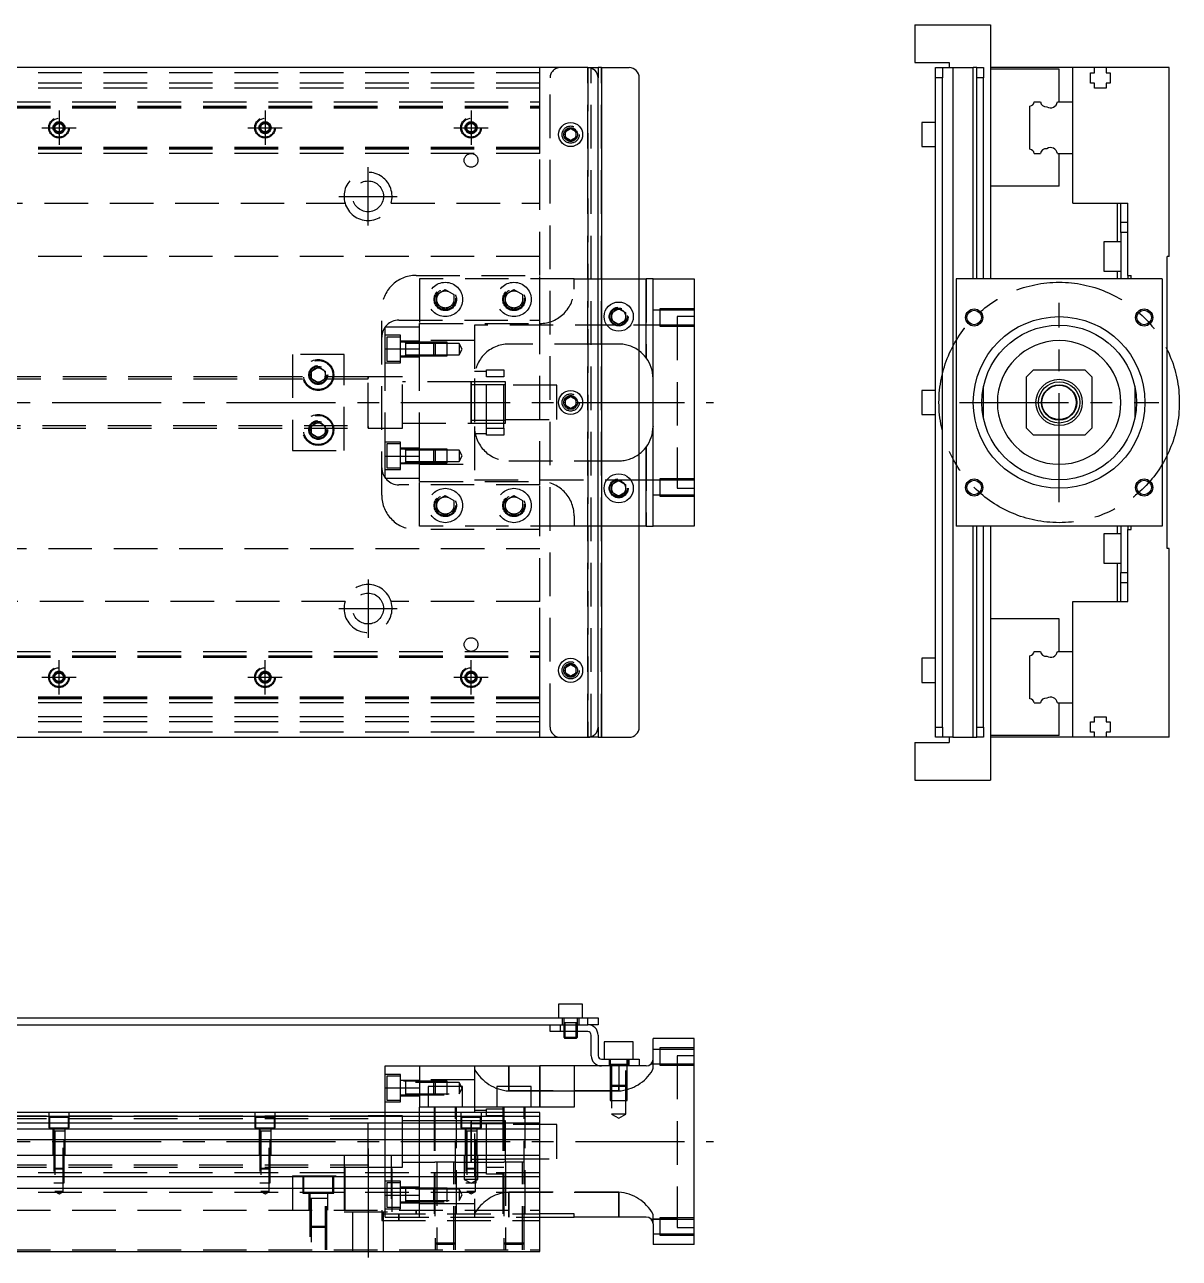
# Model space of a CAD drawing. Extents: x -21 to 663, y -289 to 112.
# Drawn here: x 327 to 663.3, y -249.2 to 110 of the extents above; entities that cross this region are included whole.
import ezdxf

# ---------------------------------------------------------------- set-up
doc = ezdxf.new("R2010")
doc.units = 0
doc.linetypes.add('CENTER', pattern=[50.8, 31.75, -6.35, 6.35, -6.35])
doc.linetypes.add('DASHED', pattern=[19.05, 12.7, -6.35])
doc.layers.get('0').update_dxf_attribs({"linetype": 'CONTINUOUS'})
doc.layers.add('CENTER', color=1, linetype='CENTER')

msp = doc.modelspace()

# ---------------------------------------------------------------- linework, layer by layer
at = {"color": 7, "linetype": 'CONTINUOUS'}
for p, q in [((586.27, 110), (586.27, 99)), ((586.27, 110), (608.27, 110)), ((608.27, 110), (608.27, 36)), ((491, 97.5), (3, 97.5)), ((491, 97.5), (494, 97.5)), ((494, 97.5), (494, 94.5)), ((495, 97.5), (494, 97.5)), ((495, 97.5), (495, -97.5)), ((495, 97.5), (503, 97.5)), ((586.27, 99), (596.27, 99)), ((592.27, 97.5), (594.27, 97.5)), ((592.27, 94.5), (592.27, 97.5)), ((594.27, 97.5), (597.27, 97.5)), ((594.27, 97.5), (594.27, 94.5)), ((596.27, 99), (596.27, 97.5)), ((597.27, 97.5), (597.27, -97.5)), ((597.27, 97.5), (603.27, 97.5)), ((603.27, 36), (603.27, 97.5)), ((604.27, 97.5), (603.27, 97.5)), ((604.27, 97.5), (606.27, 97.5)), ((604.27, 94.5), (604.27, 97.5)), ((606.27, 97.5), (606.27, 94.5)), ((632.27, 97.5), (608.27, 97.5)), ((628.27, 97), (608.27, 97)), ((628.27, 87.5), (628.27, 97)), ((632.27, 87.5), (632.27, 97.5)), ((638.57, 97.5), (632.27, 97.5)), ((641.97, 97.5), (638.57, 97.5)), ((638.57, 96), (638.57, 97.5)), ((641.97, 97.5), (641.97, 96)), ((660.27, 97.5), (641.97, 97.5)), ((660.27, 42.5), (660.27, 97.5)), ((494, -94.5), (494, 94.5)), ((506, -94.5), (506, 94.5)), ((594.27, 94.5), (592.27, 94.5)), ((592.27, -94.5), (592.27, 94.5)), ((594.27, -94.5), (594.27, 94.5)), ((606.27, 94.5), (604.27, 94.5)), ((604.27, 36), (604.27, 94.5)), ((606.27, 36), (606.27, 94.5)), ((637.42, 96), (638.57, 96)), ((637.42, 93), (637.42, 96)), ((641.97, 96), (643.12, 96)), ((643.12, 96), (643.12, 93)), ((638.57, 93), (637.42, 93)), ((638.57, 91.5), (638.57, 93)), ((641.97, 91.5), (638.57, 91.5)), ((641.97, 93), (641.97, 91.5)), ((643.12, 93), (641.97, 93)), ((619.77, 73.752272), (619.77, 86.247728)), ((621.022272, 87.5), (622.79668, 87.5)), ((627.747372, 87.5), (632.27, 87.5)), ((632.27, 72.5), (632.27, 87.5)), ((632.27, 72.5), (632.27, 87.5)), ((484.5, 78.866026), (486, 79.73205)), ((486, 79.73205), (487.5, 78.866026)), ((588.27, 81.5), (588.27, 78)), ((592.27, 81.5), (588.27, 81.5)), ((484.5, 77.133974), (484.5, 78.866026)), ((486, 76.26795), (484.5, 77.133974)), ((487.5, 77.133974), (486, 76.26795)), ((487.5, 78.866026), (487.5, 77.133974)), ((588.27, 78), (588.27, 74.5)), ((588.27, 74.5), (592.27, 74.5)), ((621.022272, 72.5), (622.79668, 72.5)), ((627.747372, 72.5), (632.27, 72.5)), ((628.27, 63), (628.27, 72.5)), ((632.27, 58), (632.27, 72.5)), ((628.27, 63), (608.27, 63)), ((632.27, 58), (648.27, 58)), ((645.27, 46.75), (645.27, 58)), ((646.27, 52.5), (646.27, 58)), ((648.27, 37), (648.27, 58)), ((646.27, 52.5), (648.27, 52.5)), ((646.27, 49.5), (646.27, 52.5)), ((641.27, 46.75), (641.27, 42.5)), ((646.27, 46.75), (641.27, 46.75)), ((648.27, 49.5), (646.27, 49.5)), ((646.27, 49.5), (646.27, 36)), ((641.27, 42.5), (641.27, 38.25)), ((660.27, 42.5), (659.77, 42.5)), ((659.77, -42.5), (659.77, 42.5)), ((506, 36), (508, 36)), ((508, 13), (508, 36)), ((510, 36), (508, 36)), ((510, -36), (510, 36)), ((510, 36), (522, 36)), ((522, 36), (522, -36)), ((658.27, 36), (598.27, 36)), ((598.27, 36), (598.27, -36)), ((641.27, 38.25), (646.27, 38.25)), ((645.27, 36), (645.27, 38.25)), ((648.27, 37), (649.27, 37)), ((648.27, 37), (648.27, 36)), ((649.27, 36), (649.27, 37)), ((658.27, 36), (658.27, -36)), ((498, 26.1547), (500, 27.309402)), ((498, 23.8453), (498, 26.1547)), ((500, 27.309402), (502, 26.1547)), ((502, 26.1547), (502, 23.8453)), ((500, 22.690598), (498, 23.8453)), ((502, 23.8453), (500, 22.690598)), ((620.77, 9.5), (618.77, 7.5)), ((618.77, -7.5), (618.77, 7.5)), ((620.77, 9.5), (635.77, 9.5)), ((637.77, 7.5), (635.77, 9.5)), ((637.77, 7.5), (637.77, -7.5)), ((606.27, -4.71699), (606.27, 4.71699)), ((650.27, 4.71699), (650.27, -4.71699)), ((484.5, 0.866026), (486, 1.73205)), ((484.5, -0.866026), (484.5, 0.866026)), ((486, 1.73205), (487.5, 0.866026)), ((487.5, 0.866026), (487.5, -0.866026)), ((588.27, 3.5), (588.27, 0)), ((592.27, 3.5), (588.27, 3.5)), ((588.27, 0), (588.27, -3.5)), ((486, -1.73205), (484.5, -0.866026)), ((487.5, -0.866026), (486, -1.73205)), ((588.27, -3.5), (592.27, -3.5)), ((618.77, -7.5), (620.77, -9.5)), ((635.77, -9.5), (620.77, -9.5)), ((635.77, -9.5), (637.77, -7.5)), ((508, -36), (508, -13)), ((498, -23.8453), (500, -22.690598)), ((498, -26.1547), (498, -23.8453)), ((500, -22.690598), (502, -23.8453)), ((502, -23.8453), (502, -26.1547)), ((500, -27.309402), (498, -26.1547)), ((502, -26.1547), (500, -27.309402)), ((508, -36), (506, -36)), ((508, -36), (510, -36)), ((522, -36), (510, -36)), ((658.27, -36), (598.27, -36)), ((603.27, -97.5), (603.27, -36)), ((604.27, -94.5), (604.27, -36)), ((606.27, -94.5), (606.27, -36)), ((608.27, -36), (608.27, -110)), ((641.27, -38.25), (641.27, -42.5)), ((646.27, -38.25), (641.27, -38.25)), ((645.27, -38.25), (645.27, -36)), ((646.27, -36), (646.27, -49.5)), ((648.27, -36), (648.27, -37)), ((648.27, -58), (648.27, -37)), ((648.27, -37), (649.27, -37)), ((649.27, -37), (649.27, -36)), ((641.27, -42.5), (641.27, -46.75)), ((660.27, -42.5), (659.77, -42.5)), ((660.27, -97.5), (660.27, -42.5)), ((641.27, -46.75), (646.27, -46.75)), ((645.27, -58), (645.27, -46.75)), ((646.27, -49.5), (648.27, -49.5)), ((646.27, -52.5), (646.27, -49.5)), ((648.27, -52.5), (646.27, -52.5)), ((646.27, -58), (646.27, -52.5)), ((632.27, -72.5), (632.27, -58)), ((632.27, -58), (648.27, -58)), ((628.27, -63), (608.27, -63)), ((628.27, -72.5), (628.27, -63)), ((588.27, -74.5), (588.27, -78)), ((592.27, -74.5), (588.27, -74.5)), ((619.77, -86.247728), (619.77, -73.752272)), ((621.022272, -72.5), (622.79668, -72.5)), ((627.747372, -72.5), (632.27, -72.5)), ((632.27, -87.5), (632.27, -72.5)), ((632.27, -87.5), (632.27, -72.5)), ((484.5, -77.133974), (486, -76.26795)), ((484.5, -78.866026), (484.5, -77.133974)), ((486, -79.73205), (484.5, -78.866026)), ((486, -76.26795), (487.5, -77.133974)), ((487.5, -78.866026), (486, -79.73205)), ((487.5, -77.133974), (487.5, -78.866026)), ((588.27, -78), (588.27, -81.5)), ((588.27, -81.5), (592.27, -81.5)), ((621.022272, -87.5), (622.79668, -87.5)), ((627.747372, -87.5), (632.27, -87.5)), ((628.27, -97), (628.27, -87.5)), ((632.27, -97.5), (632.27, -87.5)), ((637.42, -93), (638.57, -93)), ((637.42, -96), (637.42, -93)), ((638.57, -91.5), (641.97, -91.5)), ((638.57, -93), (638.57, -91.5)), ((641.97, -91.5), (641.97, -93)), ((641.97, -93), (643.12, -93)), ((643.12, -93), (643.12, -96)), ((494, -94.5), (494, -97.5)), ((592.27, -94.5), (594.27, -94.5)), ((592.27, -97.5), (592.27, -94.5)), ((594.27, -94.5), (594.27, -97.5)), ((604.27, -94.5), (606.27, -94.5)), ((604.27, -97.5), (604.27, -94.5)), ((606.27, -94.5), (606.27, -97.5)), ((638.57, -96), (637.42, -96)), ((638.57, -97.5), (638.57, -96)), ((641.97, -96), (641.97, -97.5)), ((643.12, -96), (641.97, -96)), ((3, -97.5), (491, -97.5)), ((494, -97.5), (491, -97.5)), ((494, -97.5), (495, -97.5)), ((495, -97.5), (503, -97.5)), ((586.27, -99), (596.27, -99)), ((586.27, -99), (586.27, -110)), ((594.27, -97.5), (592.27, -97.5)), ((597.27, -97.5), (594.27, -97.5)), ((596.27, -97.5), (596.27, -99)), ((597.27, -97.5), (603.27, -97.5)), ((603.27, -97.5), (604.27, -97.5)), ((606.27, -97.5), (604.27, -97.5)), ((628.27, -97), (608.27, -97)), ((632.27, -97.5), (608.27, -97.5)), ((638.57, -97.5), (632.27, -97.5)), ((641.97, -97.5), (638.57, -97.5)), ((660.27, -97.5), (641.97, -97.5)), ((586.27, -110), (608.27, -110)), ((489.5, -175.2), (482.5, -175.2)), ((482.5, -175.2), (482.5, -179.2)), ((489.5, -179.2), (489.5, -175.2)), ((322, -179.2), (491, -179.2)), ((491, -181.2), (491, -179.2)), ((491, -179.2), (494, -179.2)), ((494, -179.2), (494, -181.2)), ((322, -181.2), (483, -181.2)), ((480, -183.2), (480, -181.2)), ((483, -181.2), (483, -183.2)), ((483, -181.2), (491, -181.2)), ((483, -181.2), (491, -181.2)), ((494, -181.2), (491, -181.2)), ((483, -183.2), (480, -183.2)), ((491, -183.2), (483, -183.2)), ((484, -183.2), (484, -184.85)), ((484, -184.85), (488, -184.85)), ((484, -184.85), (484.35, -185.2)), ((484.35, -183.2), (484.35, -185.2)), ((487.65, -185.2), (484.35, -185.2)), ((487.65, -185.2), (487.65, -183.2)), ((487.65, -185.2), (488, -184.85)), ((488, -184.85), (488, -183.2)), ((492, -190.2), (492, -184.2)), ((494, -184.2), (494, -190.2)), ((504.25, -186.2), (495.75, -186.2)), ((495.75, -186.2), (495.75, -191.2)), ((504.25, -191.2), (504.25, -186.2)), ((510, -191.2), (510, -185.2)), ((522, -185.2), (510, -185.2)), ((522, -245.2), (522, -185.2)), ((432, -193.2), (442, -193.2)), ((432, -199.547524), (432, -193.2)), ((442, -193.2), (442, -205.2)), ((442, -193.2), (477, -193.2)), ((477, -205.2), (477, -193.2)), ((487, -193.2), (477, -193.2)), ((487, -193.2), (487, -205.2)), ((495, -193.2), (487, -193.2)), ((495, -191.2), (503, -191.2)), ((503, -193.2), (495, -193.2)), ((503, -193.2), (503, -191.2)), ((503, -191.2), (506, -191.2)), ((506, -193.2), (503, -193.2)), ((506, -191.2), (506, -193.2)), ((508, -193.2), (506, -193.2)), ((432, -206.7), (432, -199.547524)), ((432, -199.547524), (442, -199.547524)), ((454.5, -199.2), (444.5, -199.2)), ((444.5, -199.2), (444.5, -205.2)), ((454.5, -205.2), (454.5, -199.2)), ((474.5, -199.2), (464.5, -199.2)), ((464.5, -199.2), (464.5, -205.2)), ((474.5, -205.2), (474.5, -199.2)), ((477, -206.7), (315.5, -206.7)), ((477, -207.952272), (315.5, -207.952272)), ((442, -206.7), (442, -205.2)), ((487, -205.2), (442, -205.2)), ((477, -247.2), (477, -206.7)), ((315.5, -209.72668), (477, -209.72668)), ((477, -211.623076), (315.5, -211.623076)), ((457, -214.999946), (457, -209.5)), ((458, -210.075), (457, -210.075)), ((459.75, -210.075), (458, -210.075)), ((461.5, -210.075), (459.75, -210.075)), ((466.5, -210.075), (461.5, -210.075)), ((467, -210.075), (466.5, -210.075)), ((477, -214.677372), (315.5, -214.677372)), ((457, -221.200006), (457, -214.999946)), ((17, -219.2), (477, -219.2)), ((457, -220.325), (467, -220.325)), ((477, -225.5), (17, -225.5)), ((477, -228.9), (17, -228.9)), ((487, -236.2), (477, -236.2)), ((487, -237.2), (487, -236.2)), ((477, -237.2), (487, -237.2)), ((508, -237.2), (487, -237.2)), ((510, -239.2), (510, -245.2)), ((17, -247.2), (477, -247.2)), ((522, -245.2), (510, -245.2))]:
    msp.add_line(p, q, dxfattribs=at)
at = {"color": 3, "linetype": 'DASHED'}
for p, q in [((477, 87.5), (477, 97.5)), ((491, -97.5), (491, 97.5)), ((491, 97.5), (491, -97.5)), ((492, -97.5), (492, 97.5)), ((495, -97.5), (495, 97.5)), ((477, 96), (17, 96)), ((480, -94.5), (480, 94.5)), ((477, 93), (17, 93)), ((477, 91.5), (17, 91.5)), ((17, 87.5), (477, 87.5)), ((17, 86.247728), (477, 86.247728)), ((477, 86.247728), (477, 87.5)), ((477, 73.752272), (477, 86.247728)), ((17, 86.1147), (477, 86.1147)), ((17, 86.1), (477, 86.1)), ((17, 85.8), (477, 85.8)), ((335.75, 80.721688), (337, 81.443376)), ((335.75, 79.278312), (335.75, 80.721688)), ((337, 78.556624), (335.75, 79.278312)), ((337, 81.443376), (338.25, 80.721688)), ((338.25, 79.278312), (337, 78.556624)), ((338.25, 80.721688), (338.25, 79.278312)), ((338.477374, 80.25955), (338.5, 80)), ((395.5, 80), (395.516134, 80.21941)), ((395.75, 80.721688), (397, 81.443376)), ((395.75, 79.278312), (395.75, 80.721688)), ((397, 78.556624), (395.75, 79.278312)), ((397, 81.443376), (398.25, 80.721688)), ((398.25, 79.278312), (397, 78.556624)), ((398.25, 80.721688), (398.25, 79.278312)), ((455.75, 80.721688), (457, 81.443376)), ((455.75, 79.278312), (455.75, 80.721688)), ((457, 78.556624), (455.75, 79.278312)), ((457, 81.443376), (458.25, 80.721688)), ((458.25, 79.278312), (457, 78.556624)), ((458.25, 80.721688), (458.25, 79.278312)), ((458.477374, 80.25955), (458.5, 80)), ((487.973226, 78.326156), (488, 78)), ((477, 74.2), (17, 74.2)), ((477, 73.9), (17, 73.9)), ((477, 73.8853), (17, 73.8853)), ((477, 73.752272), (17, 73.752272)), ((477, 72.5), (17, 72.5)), ((477, 72.5), (477, 73.752272)), ((477, 58), (477, 72.5)), ((313.708204, 58), (420.291796, 58)), ((433.708204, 58), (477, 58)), ((477, 37), (477, 58)), ((477, 42.5), (29.1, 42.5)), ((441, 37), (477, 37)), ((442, 36), (442, 23)), ((487, 36), (442, 36)), ((477, 24), (477, 37)), ((487, 33), (487, 36)), ((487, 36), (494, 36)), ((494, 36), (506, 36)), ((508, 36), (508, 13)), ((447, 31.443376), (449.5, 32.886752)), ((449.5, 32.886752), (452, 31.443376)), ((467, 31.443376), (469.5, 32.886752)), ((469.5, 32.886752), (472, 31.443376)), ((447, 28.556624), (447, 31.443376)), ((452, 31.443376), (452, 28.556624)), ((452.477798, 30.364306), (452.5, 30)), ((467, 28.556624), (467, 31.443376)), ((472, 31.443376), (472, 28.556624)), ((472.477798, 30.364306), (472.5, 30)), ((431, -27), (431, 27)), ((449.5, 27.113248), (447, 28.556624)), ((452, 28.556624), (449.5, 27.113248)), ((469.5, 27.113248), (467, 28.556624)), ((472, 28.556624), (469.5, 27.113248)), ((502.483582, 25.286038), (502.5, 25)), ((512, 26.848738), (510, 26.848738)), ((512, 27.248732), (512, 22.248742)), ((522, 27.248732), (512, 27.248732)), ((522, 26.848738), (512, 26.848738)), ((432, 15.652476), (432, 22)), ((432, 22), (442, 22)), ((436, 24), (477, 24)), ((442, 15.652476), (442, 23)), ((442, 23), (477, 23)), ((442, 15.652476), (442, 22)), ((458, 22.5), (458, 7)), ((500, 22.5), (458, 22.5)), ((477, -24), (477, 24)), ((517, 22.5), (500, 22.5)), ((510, 22.648738), (512, 22.648738)), ((512, 22.648738), (522, 22.648738)), ((512, 22.248742), (522, 22.248742)), ((517, 25), (517, -25)), ((522, 25), (517, 25)), ((436.5, 19.55635), (432, 19.55635)), ((432.5, 19.05635), (432.5, 12.05635)), ((436.5, 19.05635), (432.5, 19.05635)), ((436.5, 11.55635), (436.5, 19.55635)), ((458, 18), (442, 18)), ((458, 18), (442, 18)), ((432, 15.652476), (442, 15.652476)), ((432, -15.652476), (432, 15.652476)), ((442, 17.80635), (436.5, 17.80635)), ((437.905, 17.55635), (436.5, 17.55635)), ((442, 17.556346), (437.895, 17.55635)), ((437.9, 17.556354), (437.9, 13.556344)), ((437.9, 17.556354), (437.9, 13.556344)), ((437.9, 17.556354), (437.9, 13.556344)), ((437.9, 17.55635), (437.9, 17.339888)), ((437.9, 17.33964), (437.9, 17.55635)), ((442, 17.20635), (437.9, 17.20635)), ((446.15, 17.55635), (442, 17.556346)), ((446.15, 17.556344), (442, 17.556344)), ((446.5, 17.20635), (442, 17.20635)), ((446.5, 17.20635), (442, 17.20635)), ((442, -15.652476), (442, 15.652476)), ((442, -15.652476), (442, 15.652476)), ((446.15, 13.55635), (446.15, 17.55635)), ((446.5, 17.20635), (446.15, 17.55635)), ((450, 17.556344), (446.15, 17.556344)), ((446.5, 17.20635), (446.5, 13.90635)), ((450, 17.20635), (446.5, 17.20635)), ((450, 13.556354), (450, 17.556344)), ((453.5, 17.20635), (450, 17.20635)), ((453.5, 17.20635), (453.5, 13.90635)), ((454.452628, 15.55635), (453.5, 17.20635)), ((453.5, 13.90635), (454.452628, 15.55635)), ((494, 17), (468, 17)), ((500, 17), (494, 17)), ((420, 14), (405, 14)), ((405, 14), (405, -14)), ((420, -14), (420, 14)), ((432, 11.55635), (436.5, 11.55635)), ((432.5, 12.05635), (436.5, 12.05635)), ((436.5, 13.55635), (437.905, 13.55635)), ((436.5, 13.30635), (442, 13.30635)), ((437.895, 13.55635), (442, 13.556352)), ((437.9, 13.90635), (442, 13.90635)), ((437.9, 13.55635), (437.9, 13.773016)), ((437.9, 13.77281), (437.9, 13.55635)), ((442, 13.90635), (446.5, 13.90635)), ((442, 13.90635), (446.5, 13.90635)), ((442, 13.556354), (446.15, 13.556354)), ((442, 13.556352), (446.15, 13.55635)), ((446.15, 13.55635), (446.5, 13.90635)), ((446.15, 13.556354), (450, 13.556354)), ((446.5, 13.90635), (450, 13.90635)), ((450, 13.90635), (453.5, 13.90635)), ((507.743602, 13.32745), (508.026966, 12.963874)), ((427.005, 7.5), (275, 7.5)), ((410, 8), (410.018502, 8.303588)), ((410.5, 9.1547), (412.5, 10.309402)), ((410.5, 6.8453), (410.5, 9.1547)), ((412.5, 10.309402), (414.5, 9.1547)), ((414.5, 9.1547), (414.5, 6.8453)), ((432, 7.5), (426.995, 7.5)), ((427, -7.500006), (427, 7.500006)), ((427, 6.951128), (427, 7.5)), ((427, 7.5), (427, 6.951128)), ((437, 7.5), (432, 7.5)), ((437, 7.5), (432, 7.5)), ((437, -7.5), (437, 7.5)), ((437, -7.5), (437, 7.5)), ((461.5, 9), (458, 9)), ((461.5, 9.5), (466.5, 9.5)), ((461.5, 7.5), (461.5, 9.5)), ((466.5, 7.5), (461.5, 7.5)), ((461.5, -7.5), (461.5, 7.5)), ((466.5, 9.5), (466.5, 7.5)), ((466.5, -7.5), (466.5, 7.5)), ((427, 6.75), (275, 6.75)), ((412.5, 5.690598), (410.5, 6.8453)), ((414.5, 6.8453), (412.5, 5.690598)), ((427, -6.951128), (427, 6.951128)), ((457.005, 6), (437, 6)), ((456.995, 6), (437, 6)), ((466.5, 6), (456.995, 6)), ((457.005, 6), (456.995, 6)), ((457, -6.000006), (457, 6.000006)), ((457, 5.125), (457, 6.000006)), ((457, 5.325034), (457, 6)), ((457, 6), (457, -5.999164)), ((457, 5.125), (457, -5.125)), ((467, 5.125), (457, 5.125)), ((466.5, 6), (457.005, 6)), ((458, 7), (458, -7)), ((467, 6), (466.5, 6)), ((467, -6), (467, 6)), ((482, 5), (467, 5)), ((482, -5), (482, 5)), ((487.973226, 0.326156), (488, 0)), ((275, -6.75), (427, -6.75)), ((410.5, -6.8453), (412.5, -5.690598)), ((410.5, -9.1547), (410.5, -6.8453)), ((412.5, -5.690598), (414.5, -6.8453)), ((414.5, -6.8453), (414.5, -9.1547)), ((427, -7.5), (427, -6.951128)), ((427, -6.951128), (427, -7.499332)), ((437, -6), (457.005, -6)), ((437, -6), (456.995, -6)), ((456.995, -6), (466.5, -6)), ((456.995, -6), (457.005, -6)), ((457, -6.000006), (457, -5.125)), ((457, -5.125), (467, -5.125)), ((457, -6), (457, -5.325218)), ((457, -5.999164), (457, -6)), ((457.005, -6), (466.5, -6)), ((458, -7), (458, -22.5)), ((466.5, -6), (467, -6)), ((467, -5), (482, -5)), ((510, -7), (509.998996, -7.141742)), ((275, -7.5), (427.005, -7.5)), ((412.5, -10.309402), (410.5, -9.1547)), ((414.5, -9.1547), (412.5, -10.309402)), ((414.983582, -7.713962), (415, -8)), ((426.995, -7.5), (432, -7.5)), ((427, -7.499332), (427, -7.5)), ((432, -7.5), (437, -7.5)), ((432, -7.5), (437, -7.5)), ((458, -9), (461.5, -9)), ((461.5, -7.5), (466.5, -7.5)), ((461.5, -9.5), (461.5, -7.5)), ((466.5, -9.5), (461.5, -9.5)), ((466.5, -7.5), (466.5, -9.5)), ((405, -14), (420, -14)), ((436.5, -11.55635), (432, -11.55635)), ((432.5, -12.05635), (432.5, -19.05635)), ((436.5, -12.05635), (432.5, -12.05635)), ((436.5, -19.55635), (436.5, -11.55635)), ((442, -13.30635), (436.5, -13.30635)), ((437.905, -13.55635), (436.5, -13.55635)), ((442, -13.556352), (437.895, -13.55635)), ((437.9, -13.556344), (437.9, -17.556354)), ((437.9, -13.556344), (437.9, -17.556354)), ((437.9, -13.55635), (437.9, -13.77281)), ((437.9, -13.773058), (437.9, -13.55635)), ((442, -13.90635), (437.9, -13.90635)), ((446.15, -13.55635), (442, -13.556352)), ((446.15, -13.556352), (442, -13.556354)), ((446.5, -13.90635), (442, -13.90635)), ((446.5, -13.90635), (442, -13.90635)), ((446.15, -17.55635), (446.15, -13.55635)), ((446.5, -13.90635), (446.15, -13.55635)), ((450, -13.556354), (446.15, -13.556352)), ((446.5, -13.90635), (446.5, -17.20635)), ((450, -13.90635), (446.5, -13.90635)), ((450, -17.556344), (450, -13.556354)), ((453.5, -13.90635), (450, -13.90635)), ((453.5, -13.90635), (453.5, -17.20635)), ((454.452628, -15.55635), (453.5, -13.90635)), ((508.11972, -12.836966), (507.908436, -13.120182)), ((508, -13), (508, -36)), ((432, -22), (432, -15.652476)), ((432, -15.652476), (442, -15.652476)), ((436.5, -17.55635), (437.905, -17.55635)), ((436.5, -17.80635), (442, -17.80635)), ((437.895, -17.55635), (442, -17.556346)), ((437.9, -17.20635), (442, -17.20635)), ((437.9, -17.55635), (437.9, -17.339682)), ((437.9, -17.339888), (437.9, -17.55635)), ((442, -22), (442, -15.652476)), ((442, -23), (442, -15.652476)), ((442, -17.20635), (446.5, -17.20635)), ((442, -17.20635), (446.5, -17.20635)), ((442, -17.556344), (446.15, -17.556346)), ((442, -17.556346), (446.15, -17.55635)), ((446.15, -17.55635), (446.5, -17.20635)), ((446.15, -17.556346), (450, -17.556344)), ((446.5, -17.20635), (450, -17.20635)), ((450, -17.20635), (453.5, -17.20635)), ((453.5, -17.20635), (454.452628, -15.55635)), ((468, -17), (494, -17)), ((494, -17), (500, -17)), ((432, -19.55635), (436.5, -19.55635)), ((432.5, -19.05635), (436.5, -19.05635)), ((442, -18), (458, -18)), ((442, -18), (458, -18)), ((432, -22), (442, -22)), ((477, -24), (436, -24)), ((442, -23), (477, -23)), ((442, -36), (442, -23)), ((458, -22.5), (500, -22.5)), ((477, -37), (477, -24)), ((497.5, -25), (497.52689, -24.634318)), ((500, -22.5), (517, -22.5)), ((512, -22.648738), (510, -22.648738)), ((512, -22.248742), (512, -27.248732)), ((522, -22.248742), (512, -22.248742)), ((522, -22.648738), (512, -22.648738)), ((517, -25), (522, -25)), ((447, -28.556624), (449.5, -27.113248)), ((447, -31.443376), (447, -28.556624)), ((449.5, -27.113248), (452, -28.556624)), ((452, -28.556624), (452, -31.443376)), ((467, -28.556624), (469.5, -27.113248)), ((467, -31.443376), (467, -28.556624)), ((469.5, -27.113248), (472, -28.556624)), ((472, -28.556624), (472, -31.443376)), ((510, -26.848738), (512, -26.848738)), ((512, -26.848738), (522, -26.848738)), ((512, -27.248732), (522, -27.248732)), ((446.5, -30), (446.520026, -29.653944)), ((449.5, -32.886752), (447, -31.443376)), ((452, -31.443376), (449.5, -32.886752)), ((469.5, -32.886752), (467, -31.443376)), ((472, -31.443376), (469.5, -32.886752)), ((472.477798, -29.635694), (472.5, -30)), ((487, -33), (487, -36)), ((477, -37), (441, -37)), ((487, -36), (442, -36)), ((477, -58), (477, -37)), ((494, -36), (487, -36)), ((506, -36), (494, -36)), ((29.1, -42.5), (477, -42.5)), ((420.291796, -58), (313.708204, -58)), ((477, -58), (433.708204, -58)), ((477, -72.5), (477, -58)), ((17, -72.5), (477, -72.5)), ((17, -73.752272), (477, -73.752272)), ((17, -73.8853), (477, -73.8853)), ((17, -73.9), (477, -73.9)), ((17, -74.2), (477, -74.2)), ((477, -73.752272), (477, -72.5)), ((477, -86.247728), (477, -73.752272)), ((335.75, -79.278312), (337, -78.556624)), ((337, -78.556624), (338.25, -79.278312)), ((395.75, -79.278312), (397, -78.556624)), ((397, -78.556624), (398.25, -79.278312)), ((455.75, -79.278312), (457, -78.556624)), ((457, -78.556624), (458.25, -79.278312)), ((484, -78), (484.030168, -77.653934)), ((335.75, -80.721688), (335.75, -79.278312)), ((337, -81.443376), (335.75, -80.721688)), ((338.25, -80.721688), (337, -81.443376)), ((338.25, -79.278312), (338.25, -80.721688)), ((338.477374, -79.74045), (338.5, -80)), ((395.5, -80), (395.516134, -79.78059)), ((395.75, -80.721688), (395.75, -79.278312)), ((397, -81.443376), (395.75, -80.721688)), ((398.25, -80.721688), (397, -81.443376)), ((398.25, -79.278312), (398.25, -80.721688)), ((455.75, -80.721688), (455.75, -79.278312)), ((457, -81.443376), (455.75, -80.721688)), ((458.25, -80.721688), (457, -81.443376)), ((458.25, -79.278312), (458.25, -80.721688)), ((458.477374, -79.74045), (458.5, -80)), ((477, -85.8), (17, -85.8)), ((477, -86.1), (17, -86.1)), ((477, -86.1147), (17, -86.1147)), ((477, -86.247728), (17, -86.247728)), ((477, -87.5), (17, -87.5)), ((477, -87.5), (477, -86.247728)), ((477, -97.5), (477, -87.5)), ((477, -91.5), (17, -91.5)), ((477, -93), (17, -93)), ((477, -96), (17, -96)), ((483.5, -179.2), (483.5, -181.2)), ((484, -179.2), (484, -183.2)), ((484.000006, -179.2), (484.000006, -183.2)), ((488, -183.2), (488, -179.2)), ((488.5, -181.2), (488.5, -179.2)), ((480, -181.2), (483, -181.2)), ((488.000006, -180.6), (483.999994, -180.6)), ((484.35, -180.6), (484.35, -183.2)), ((487.65, -183.2), (487.65, -180.6)), ((487.999994, -183.2), (487.999994, -181.2)), ((512, -188.351262), (510, -188.351262)), ((512, -187.951268), (512, -192.951258)), ((522, -187.951268), (512, -187.951268)), ((522, -188.351262), (512, -188.351262)), ((517, -190.2), (517, -240.2)), ((522, -190.2), (517, -190.2)), ((458, -193.2), (458, -193.816596)), ((458, -193.816596), (458, -236.583404)), ((458, -193.816596), (458.037764, -194.12036)), ((468, -200.460598), (468, -193.2)), ((468, -193.2), (468, -199.2)), ((477, -193.2), (477, -205.2)), ((497.25, -191.2), (497.25, -193.2)), ((502.500006, -192.8), (497.499994, -192.8)), ((497.5, -191.2), (497.5, -203.2)), ((497.9, -192.8), (497.9, -207.2)), ((500, -193.2), (500, -200.460598)), ((502.1, -207.2), (502.1, -192.8)), ((502.5, -203.2), (502.5, -191.2)), ((502.75, -193.2), (502.75, -191.2)), ((509.474532, -192.551262), (512, -192.551262)), ((509.966596, -194.101224), (510, -193.816596)), ((510, -193.816596), (510, -191.2)), ((517, -192.7), (510, -192.7)), ((512, -192.551262), (522, -192.551262)), ((512, -192.951258), (522, -192.951258)), ((436.5, -195.64365), (432, -195.64365)), ((432.5, -196.14365), (432.5, -199.64365)), ((436.5, -196.14365), (432.5, -196.14365)), ((436.5, -203.64365), (436.5, -195.64365)), ((442, -197.39365), (436.5, -197.39365)), ((458, -197.2), (442, -197.2)), ((509.868572, -194.41502), (509.966596, -194.101224)), ((432.5, -199.64365), (432.5, -203.14365)), ((450, -197.643656), (436.5, -197.643649)), ((437.9, -197.643646), (437.9, -201.643656)), ((453.5, -197.99365), (437.9, -197.99365)), ((446.15, -199.2), (446.15, -197.64365)), ((446.5, -197.99365), (446.15, -197.64365)), ((446.15, -199.64365), (446.15, -199.2)), ((446.15, -201.64365), (446.15, -199.64365)), ((446.5, -197.99365), (446.5, -199.2)), ((446.5, -199.2), (446.5, -199.64365)), ((446.5, -199.64365), (446.5, -201.29365)), ((450, -199.2), (450, -197.643656)), ((450, -201.643646), (450, -199.2)), ((453.5, -197.99365), (453.5, -201.29365)), ((454.452628, -199.64365), (453.5, -197.99365)), ((453.5, -201.29365), (454.452628, -199.64365)), ((468, -199.2), (468, -200.460598)), ((468, -200.460598), (474.5, -200.460598)), ((500, -200.460598), (468, -200.460598)), ((474.5, -200.460598), (487, -200.460598)), ((487, -200.460598), (497.500006, -200.460598)), ((497.5, -198.8), (502.5, -198.8)), ((497.5, -198.8), (497.9, -199.2)), ((497.500006, -200.460598), (500, -200.460598)), ((502.1, -199.2), (497.9, -199.2)), ((500, -200.460598), (500, -199.2)), ((502.1, -199.2), (502.5, -198.8)), ((432, -203.64365), (436.5, -203.64365)), ((432.5, -203.14365), (436.5, -203.14365)), ((436.5, -201.643653), (450, -201.643646)), ((436.5, -201.89365), (442, -201.89365)), ((437.9, -201.29365), (453.5, -201.29365)), ((446.15, -201.64365), (446.5, -201.29365)), ((497.5, -203.2), (502.5, -203.2)), ((54, -207.699332), (427.005, -207.699332)), ((334, -206.7), (334, -211.2)), ((339.75, -208.2), (334.25, -208.2)), ((334.25, -208.2), (334.25, -211.2)), ((339.75, -211.2), (339.75, -208.2)), ((340, -211.2), (340, -206.7)), ((394, -206.7), (394, -211.2)), ((399.75, -208.2), (394.25, -208.2)), ((394.25, -208.2), (394.25, -211.2)), ((399.75, -211.2), (399.75, -208.2)), ((400, -211.2), (400, -206.7)), ((427, -222.699332), (427, -207.7)), ((432, -207.7), (427, -207.7)), ((432, -219.2), (432, -206.7)), ((437, -207.7), (432, -207.7)), ((437, -215.2), (437, -207.7)), ((442, -219.2), (442, -206.7)), ((446.25, -205.2), (446.25, -236.2)), ((446.499923, -205.2), (446.500006, -246.7)), ((452.499994, -246.7), (452.500077, -205.2)), ((452.75, -236.2), (452.75, -205.2)), ((454, -206.7), (454, -211.2)), ((459.75, -208.2), (454.25, -208.2)), ((454.25, -208.2), (454.25, -211.2)), ((461.5, -206.2), (458, -206.2)), ((459.75, -211.2), (459.75, -208.2)), ((460, -211.2), (460, -206.7)), ((461.5, -205.7), (466.5, -205.7)), ((461.5, -206.7), (461.5, -205.7)), ((461.5, -207.7), (461.5, -206.7)), ((461.5, -222.7), (461.5, -207.7)), ((466.5, -207.7), (461.5, -207.7)), ((466.25, -205.2), (466.25, -236.2)), ((466.499923, -205.2), (466.500006, -246.7)), ((472.499994, -246.7), (472.500077, -205.2)), ((472.75, -236.2), (472.75, -205.2)), ((502.1, -207.2), (497.9, -207.2)), ((497.9, -207.2), (500, -208.412436)), ((500, -208.412436), (502.1, -207.2)), ((54, -208.449332), (427, -208.449332)), ((334, -211.2), (340, -211.2)), ((335.25, -211.2), (335.25, -219.2)), ((335.500006, -211.2), (335.500006, -227.2)), ((338.499994, -227.2), (338.499994, -211.2)), ((338.75, -219.2), (338.75, -211.2)), ((394, -211.2), (400, -211.2)), ((395.25, -211.2), (395.25, -219.2)), ((395.500006, -211.2), (395.500006, -227.2)), ((398.499994, -227.2), (398.499994, -211.2)), ((398.75, -219.2), (398.75, -211.2)), ((442, -209.2), (437, -209.2)), ((446.5, -209.2), (442, -209.2)), ((452.5, -209.2), (446.5, -209.2)), ((454.25, -209.2), (452.5, -209.2)), ((454, -211.2), (460, -211.2)), ((457, -209.2), (454.25, -209.2)), ((455.25, -211.2), (455.25, -219.2)), ((455.500006, -211.2), (455.500006, -227.2)), ((457, -209.2), (456.995, -209.2)), ((457, -209.2), (457, -209.200836)), ((458, -209.2), (457, -209.2)), ((457.005, -209.2), (457, -209.2)), ((457, -209.200836), (457, -214.999974)), ((459.75, -209.2), (458, -209.2)), ((458.499994, -227.2), (458.499994, -211.2)), ((458.75, -219.2), (458.75, -211.2)), ((461.5, -209.2), (459.75, -209.2)), ((466.5, -209.2), (461.5, -209.2)), ((467, -209.2), (466.5, -209.2)), ((467, -215.2), (467, -209.2)), ((482, -210.2), (467, -210.2)), ((482, -215.2), (482, -210.2)), ((338.500006, -212.2), (335.499994, -212.2)), ((335.75, -212.2), (335.75, -229.7)), ((338.25, -229.7), (338.25, -212.2)), ((398.500006, -212.2), (395.499994, -212.2)), ((395.75, -212.2), (395.75, -229.7)), ((398.25, -229.7), (398.25, -212.2)), ((437, -219.2), (437, -215.2)), ((458.500006, -212.2), (455.499994, -212.2)), ((455.75, -212.2), (455.75, -229.7)), ((457, -214.999974), (457, -215.400054)), ((457, -215.400054), (457, -221.199164)), ((458.25, -229.7), (458.25, -212.2)), ((467, -221.2), (467, -215.2)), ((482, -220.2), (482, -215.2)), ((54, -221.95), (427, -221.95)), ((54, -222.7), (427.005, -222.7)), ((420, -219.2), (420, -235.7)), ((420.291796, -235.2), (420.291796, -219.2)), ((426.995, -222.7), (432, -222.7)), ((427, -222.7), (427, -222.699332)), ((432, -228.9), (432, -219.2)), ((432, -222.7), (433.708204, -222.7)), ((433.708204, -219.2), (433.708204, -235.2)), ((433.708204, -222.7), (437, -222.7)), ((434, -235.7), (434, -219.2)), ((437, -222.7), (437, -219.2)), ((437, -221.2), (442, -221.2)), ((442, -225.5), (442, -219.2)), ((442, -221.2), (446.39999, -221.2)), ((446.39999, -221.2), (446.499994, -221.2)), ((452.500006, -221.2), (446.499994, -221.2)), ((447, -221.2), (447, -246.7)), ((452, -246.7), (452, -221.2)), ((452.500006, -221.2), (452.60001, -221.2)), ((452.60001, -221.2), (457.005, -221.2)), ((455, -219.2), (455, -226.2)), ((456.995, -221.2), (466.39999, -221.2)), ((457, -221.2), (457, -220.525218)), ((457, -221.199164), (457, -221.2)), ((457.005, -221.2), (466.5, -221.2)), ((459, -226.2), (459, -219.2)), ((461.5, -222.7), (466.5, -222.7)), ((461.5, -224.7), (461.5, -222.7)), ((472.500006, -221.2), (466.499994, -221.2)), ((467, -220.2), (482, -220.2)), ((467, -221.2), (467, -246.7)), ((472, -246.7), (472, -221.2)), ((477, -224.35), (17, -224.35)), ((335.5, -222.95), (338.5, -222.95)), ((335.5, -222.95), (335.75, -223.2)), ((338.25, -223.2), (335.75, -223.2)), ((338.25, -223.2), (338.5, -222.95)), ((395.5, -222.95), (398.5, -222.95)), ((395.5, -222.95), (395.75, -223.2)), ((398.25, -223.2), (395.75, -223.2)), ((398.25, -223.2), (398.5, -222.95)), ((405, -225.2), (420, -225.2)), ((405, -225.2), (405, -235.2)), ((408, -225.2), (408, -230.2)), ((408.25, -225.2), (408.25, -225.5)), ((408.25, -225.5), (408.25, -228.9)), ((416.75, -225.5), (416.75, -225.2)), ((416.75, -228.9), (416.75, -225.5)), ((417, -230.2), (417, -225.2)), ((420, -225.2), (420, -235.2)), ((442, -228.9), (442, -225.5)), ((459, -226.2), (455, -226.2)), ((455, -226.2), (457, -227.3547)), ((455.5, -222.95), (458.5, -222.95)), ((455.5, -222.95), (455.75, -223.2)), ((458.25, -223.2), (455.75, -223.2)), ((457, -227.3547), (459, -226.2)), ((458, -224.2), (461.5, -224.2)), ((458.25, -223.2), (458.5, -222.95)), ((466.5, -224.7), (461.5, -224.7)), ((335.500006, -227.2), (338.499994, -227.2)), ((338.25, -229.7), (335.75, -229.7)), ((335.75, -229.7), (337, -230.421688)), ((337, -230.421688), (338.25, -229.7)), ((395.500006, -227.2), (398.499994, -227.2)), ((398.25, -229.7), (395.75, -229.7)), ((395.75, -229.7), (397, -230.421688)), ((397, -230.421688), (398.25, -229.7)), ((408.25, -228.9), (408.25, -230.2)), ((416.75, -230.2), (416.75, -228.9)), ((436.5, -226.75635), (432, -226.75635)), ((432, -230.852476), (432, -228.9)), ((432.5, -227.25635), (432.5, -228.9)), ((433.708204, -227.25635), (432.5, -227.25635)), ((432.5, -228.9), (432.5, -230.75635)), ((436.5, -227.25635), (433.708204, -227.25635)), ((436.5, -234.75635), (436.5, -226.75635)), ((442, -228.50635), (436.5, -228.50635)), ((450, -228.756354), (436.5, -228.756354)), ((437.9, -228.756344), (437.9, -232.756354)), ((453.5, -229.10635), (437.9, -229.10635)), ((442, -236.2), (442, -228.9)), ((446.15, -228.9), (446.15, -228.75635)), ((446.29365, -228.9), (446.15, -228.75635)), ((446.5, -228.756354), (446.15, -228.756352)), ((446.15, -230.75635), (446.15, -228.9)), ((446.5, -229.10635), (446.29365, -228.9)), ((447, -228.756354), (446.5, -228.756354)), ((450, -228.9), (450, -228.756354)), ((450, -232.756344), (450, -228.9)), ((453.5, -229.10635), (453.5, -232.40635)), ((454.452628, -230.75635), (453.5, -229.10635)), ((455.500006, -227.2), (458.499994, -227.2)), ((458.25, -229.7), (455.75, -229.7)), ((455.75, -229.7), (457, -230.421688)), ((457, -230.421688), (458.25, -229.7)), ((477, -230.05), (17, -230.05)), ((408, -230.2), (417, -230.2)), ((409.75, -230.2), (409.75, -235.2)), ((415.000006, -231.8), (409.999994, -231.8)), ((409.999996, -230.2), (410.000006, -246.7)), ((410.4, -231.8), (410.4, -246.7)), ((414.6, -246.7), (414.6, -231.8)), ((414.999994, -246.7), (415.000004, -230.2)), ((415.25, -235.2), (415.25, -230.2)), ((432, -230.852476), (433.708204, -230.852476)), ((432, -235.2), (432, -230.852476)), ((432.5, -230.75635), (432.5, -234.25635)), ((433.708204, -230.852476), (442, -230.852476)), ((436.5, -232.756344), (450, -232.756344)), ((436.5, -233.00635), (442, -233.00635)), ((437.9, -232.40635), (453.5, -232.40635)), ((442, -233.2), (446.5, -233.2)), ((446.15, -232.75635), (446.15, -230.75635)), ((446.15, -232.75635), (446.5, -232.40635)), ((446.15, -232.756346), (446.5, -232.756344)), ((446.5, -232.756344), (447, -232.756344)), ((446.5, -233.2), (447, -233.2)), ((447, -233.2), (452, -233.2)), ((452, -233.2), (452.5, -233.2)), ((452.5, -233.2), (458, -233.2)), ((453.5, -232.40635), (454.452628, -230.75635)), ((468, -229.939402), (466.619728, -230.04908)), ((468, -229.939402), (500, -229.939402)), ((472, -229.939402), (468, -229.939402)), ((468, -237.2), (468, -229.939402)), ((468, -229.939402), (468, -236.2)), ((472.5, -229.939402), (472, -229.939402)), ((477, -229.939402), (472.5, -229.939402)), ((500, -229.939402), (477, -229.939402)), ((500, -229.939402), (500, -237.2)), ((500, -237.2), (500, -229.939402)), ((17, -235.2), (477, -235.2)), ((420, -235.7), (434, -235.7)), ((422.5, -235.7), (422.5, -247.2)), ((431, -235.2), (431, -236.2)), ((431, -236.2), (477, -236.2)), ((431, -236.2), (431, -238.2)), ((431.5, -247.2), (431.5, -235.7)), ((432, -234.75635), (436.5, -234.75635)), ((432, -237.2), (432, -235.2)), ((432.5, -234.25635), (433.708204, -234.25635)), ((433.708204, -234.25635), (436.5, -234.25635)), ((436, -238.2), (436, -236.2)), ((436, -236.2), (436, -237.2)), ((441, -236.2), (441, -235.2)), ((441, -235.2), (441, -236.2)), ((442, -237.2), (442, -236.2)), ((458.033404, -236.298776), (458, -236.583404)), ((458, -236.583404), (458, -237.2)), ((458.131428, -235.98498), (458.033404, -236.298776)), ((468, -236.2), (468, -237.2)), ((510, -236.583404), (509.962236, -236.27964)), ((510, -239.2), (510, -236.583404)), ((410, -239.8), (415, -239.8)), ((410, -239.8), (410.4, -240.2)), ((414.6, -240.2), (410.4, -240.2)), ((414.6, -240.2), (415, -239.8)), ((431, -238.2), (477, -238.2)), ((432, -237.2), (477, -237.2)), ((436, -237.2), (436, -238.2)), ((512, -237.848738), (509.474532, -237.848738)), ((510, -237.7), (517, -237.7)), ((512, -237.448742), (512, -242.448732)), ((522, -237.448742), (512, -237.448742)), ((522, -237.848738), (512, -237.848738)), ((517, -240.2), (522, -240.2)), ((510, -242.048738), (512, -242.048738)), ((512, -242.048738), (522, -242.048738)), ((512, -242.448732), (522, -242.448732)), ((17, -246.7), (477, -246.7)), ((446.5, -244.7), (452.5, -244.7)), ((446.5, -244.7), (447, -245.2)), ((452, -245.2), (447, -245.2)), ((452, -245.2), (452.5, -244.7)), ((466.5, -244.7), (472.5, -244.7)), ((466.5, -244.7), (467, -245.2)), ((472, -245.2), (467, -245.2)), ((472, -245.2), (472.5, -244.7))]:
    msp.add_line(p, q, dxfattribs=at)
for centre, radius in [((337, 80), 3), ((337, 80), 2.75), ((397, 80), 3), ((397, 80), 2.75), ((457, 80), 3), ((457, 80), 2.75), ((337, 80), 1.75), ((337, 80), 1.5), ((397, 80), 1.75), ((397, 80), 1.5), ((397, 80), 1.25), ((457, 80), 1.75), ((457, 80), 1.5), ((457, 80), 1.25), ((486, 78), 2.5), ((486, 78), 2), ((457, 70.5), 2), ((427, 60), 4.5), ((449.5, 30), 5), ((449.5, 30), 3.25), ((449.5, 30), 3), ((449.5, 30), 2.5), ((469.5, 30), 5), ((469.5, 30), 3.25), ((469.5, 30), 3), ((469.5, 30), 2.5), ((500, 25), 2.75), ((500, 25), 2.5), ((412.5, 8), 4.5), ((412.5, 8), 4.25), ((412.5, 8), 2.75), ((412.5, 8), 2.5), ((412.5, 8), 2.1), ((486, 0), 2.5), ((486, 0), 2), ((412.5, -8), 4.5), ((412.5, -8), 4.25), ((412.5, -8), 2.75), ((412.5, -8), 2.5), ((412.5, -8), 2.1), ((449.5, -30), 5), ((469.5, -30), 5), ((500, -25), 2.75), ((500, -25), 2.5), ((449.5, -30), 3.25), ((449.5, -30), 3), ((449.5, -30), 2.5), ((469.5, -30), 3.25), ((469.5, -30), 3), ((469.5, -30), 2.5), ((427, -60), 4.5), ((457, -70.5), 2), ((337, -80), 3), ((337, -80), 2.75), ((337, -80), 1.75), ((337, -80), 1.5), ((337, -80), 1.25), ((397, -80), 3), ((397, -80), 2.75), ((397, -80), 1.75), ((397, -80), 1.5), ((397, -80), 1.25), ((457, -80), 3), ((457, -80), 2.75), ((457, -80), 1.75), ((457, -80), 1.5), ((457, -80), 1.25), ((486, -78), 2.5), ((486, -78), 2)]:
    msp.add_circle(centre, radius, dxfattribs=at)
at = {"color": 7, "linetype": 'CONTINUOUS'}
for centre, radius in [((337, 80), 1.25), ((486, 78), 3.5), ((500, 25), 4.25), ((603.521262, 24.748738), 2.1), ((653.018738, 24.748738), 2.1), ((628.27, 0), 25), ((628.27, 0), 22.5), ((628.27, 0), 6.75), ((628.27, 0), 6), ((628.27, 0), 5.125), ((628.27, 0), 5), ((486, 0), 3.5), ((500, -25), 4.25), ((603.521262, -24.748738), 2.1), ((653.018738, -24.748738), 2.1), ((486, -78), 3.5)]:
    msp.add_circle(centre, radius, dxfattribs=at)
at = {"color": 3, "linetype": 'CONTINUOUS'}
for centre in [(603.521262, 24.748738), (653.018738, 24.748738), (603.521262, -24.748738), (653.018738, -24.748738)]:
    msp.add_circle(centre, 2.5, dxfattribs=at)
at = {"color": 3, "linetype": 'DASHED'}
for centre, radius, start, end in [((483, 94.5), 3, 90, 180), ((427, 60), 7, 343.39845, 196.60155), ((427, 60), 7, 196.60155, 343.39845), ((441, 27), 10, 90, 180), ((477, 33), 10, 270, 0), ((436, 19), 5, 90, 180), ((468, 7), 10, 90, 180), ((500, 7), 10, 53.130102, 90), ((468, -7), 10, 180, 270), ((500, -7), 10, 270, 306.869898), ((436, -19), 5, 180, 270), ((477, -33), 10, 0, 90), ((441, -27), 10, 180, 270), ((427, -60), 7, 16.60155, 163.39845), ((427, -60), 7, 163.39845, 16.60155), ((483, -94.5), 3, 180, 270), ((468.811246, -188.189102), 12.298282, 208.83464497, 266.2177859), ((499.112993, -187.935352), 12.556615, 274.05078219, 328.93325573), ((469.208677, -242.78832), 12.999649, 101.48756923, 148.44290689), ((499.188754, -242.210898), 12.298282, 28.83464497, 86.2177859)]:
    msp.add_arc(centre, radius, start, end, dxfattribs=at)
at = {"color": 7, "linetype": 'CONTINUOUS'}
for centre, radius, start, end in [((491, 94.5), 3, 0, 90), ((503, 94.5), 3, 0, 90), ((619.37, 87.9), 1.7, 283.608961, 346.391039), ((624.47, 87.8), 1.7, 190.164249, 277.540197), ((625.77, 87.8), 2, 237.42103, 351.373073), ((486, 78), 1.65, 95.380023, 144.619977), ((486, 78), 1.65, 84.619977, 95.380023), ((486, 78), 1.65, 35.380023, 84.619977), ((486, 78), 1.65, 155.380023, 180), ((486, 78), 1.65, 180, 204.619977), ((486, 78), 1.65, 144.619977, 155.380023), ((486, 78), 1.65, 204.619977, 215.380023), ((486, 78), 1.65, 215.380023, 264.619977), ((486, 78), 1.65, 264.619977, 275.380023), ((486, 78), 1.65, 275.380023, 324.619977), ((486, 78), 1.65, 24.619977, 35.380023), ((486, 78), 1.65, 324.619977, 335.380023), ((486, 78), 1.65, 335.380023, 24.619977), ((619.37, 72.1), 1.7, 13.608961, 76.391039), ((624.47, 72.2), 1.7, 82.459803, 169.835751), ((625.77, 72.2), 2, 8.626927, 122.57897), ((500, 25), 2.1, 162.24721, 180), ((500, 25), 2.1, 137.75279, 162.24721), ((500, 25), 2.1, 102.24721, 137.75279), ((500, 25), 2.1, 77.75279, 102.24721), ((500, 25), 2.1, 42.24721, 77.75279), ((500, 25), 2.1, 17.75279, 42.24721), ((500, 25), 2.1, 342.24721, 17.75279), ((500, 25), 2.1, 180, 197.75279), ((500, 25), 2.1, 197.75279, 222.24721), ((500, 25), 2.1, 222.24721, 257.75279), ((500, 25), 2.1, 257.75279, 282.24721), ((500, 25), 2.1, 282.24721, 317.75279), ((500, 25), 2.1, 317.75279, 342.24721), ((628.27, 0), 18, 0, 270), ((628.27, 0), 18, 0, 270), ((500, 7), 10, 36.869898, 53.130102), ((499.996962, 6.998988), 10.003038, 0.005802, 36.864096), ((486, 0), 1.65, 155.380023, 180), ((486, 0), 1.65, 180, 204.619977), ((486, 0), 1.65, 144.619977, 155.380023), ((486, 0), 1.65, 95.380023, 144.619977), ((486, 0), 1.65, 84.619977, 95.380023), ((486, 0), 1.65, 35.380023, 84.619977), ((486, 0), 1.65, 24.619977, 35.380023), ((486, 0), 1.65, 335.380023, 24.619977), ((628.27, 0), 18, 270, 0), ((628.27, 0), 18, 270, 0), ((486, 0), 1.65, 204.619977, 215.380023), ((486, 0), 1.65, 215.380023, 264.619977), ((486, 0), 1.65, 264.619977, 275.380023), ((486, 0), 1.65, 275.380023, 324.619977), ((486, 0), 1.65, 324.619977, 335.380023), ((499.996962, -6.998988), 10.003038, 323.135904, 359.994198), ((500, -7), 10, 306.869898, 323.130102), ((500, -25), 2.1, 162.24721, 180), ((500, -25), 2.1, 180, 197.75279), ((500, -25), 2.1, 137.75279, 162.24721), ((500, -25), 2.1, 102.24721, 137.75279), ((500, -25), 2.1, 77.75279, 102.24721), ((500, -25), 2.1, 42.24721, 77.75279), ((500, -25), 2.1, 17.75279, 42.24721), ((500, -25), 2.1, 342.24721, 17.75279), ((500, -25), 2.1, 197.75279, 222.24721), ((500, -25), 2.1, 222.24721, 257.75279), ((500, -25), 2.1, 257.75279, 282.24721), ((500, -25), 2.1, 282.24721, 317.75279), ((500, -25), 2.1, 317.75279, 342.24721), ((619.37, -72.1), 1.7, 283.608961, 346.391039), ((624.47, -72.2), 1.7, 190.164249, 277.540197), ((625.77, -72.2), 2, 237.42103, 351.373073), ((486, -78), 1.65, 155.380023, 180), ((486, -78), 1.65, 180, 204.619977), ((486, -78), 1.65, 144.619977, 155.380023), ((486, -78), 1.65, 204.619977, 215.380023), ((486, -78), 1.65, 95.380023, 144.619977), ((486, -78), 1.65, 215.380023, 264.619977), ((486, -78), 1.65, 84.619977, 95.380023), ((486, -78), 1.65, 35.380023, 84.619977), ((486, -78), 1.65, 275.380023, 324.619977), ((486, -78), 1.65, 24.619977, 35.380023), ((486, -78), 1.65, 324.619977, 335.380023), ((486, -78), 1.65, 335.380023, 24.619977), ((486, -78), 1.65, 264.619977, 275.380023), ((624.47, -87.8), 1.7, 82.459803, 169.835751), ((625.77, -87.8), 2, 8.626927, 122.57897), ((619.37, -87.9), 1.7, 13.608961, 76.391039), ((491, -94.5), 3, 270, 0), ((503, -94.5), 3, 270, 0), ((491, -184.2), 3, 0, 90), ((491, -184.2), 1, 0, 90), ((495, -190.2), 3, 180, 270), ((495, -190.2), 1, 180, 270), ((508, -191.2), 2, 270, 0), ((508, -239.2), 2, 0, 90)]:
    msp.add_arc(centre, radius, start, end, dxfattribs=at)
at = {"layer": 'CENTER', "color": 1, "linetype": 'CENTER'}
for p, q in [((337, 85), (337, 75)), ((397, 85), (397, 75)), ((457, 85), (457, 75)), ((332, 80), (342, 80)), ((392, 80), (402, 80)), ((452, 80), (462, 80)), ((427, 51.5), (427, 68.5)), ((418.5, 60), (435.5, 60)), ((628.27, -29), (628.27, 29)), ((-20.607194, 0), (527.569477, 0)), ((599.27, 0), (657.27, 0)), ((427, -51.5), (427, -68.5)), ((418.5, -60), (435.5, -60)), ((337, -85), (337, -75)), ((397, -85), (397, -75)), ((457, -85), (457, -75)), ((332, -80), (342, -80)), ((392, -80), (402, -80)), ((452, -80), (462, -80)), ((-20.607194, -215.2), (527.569477, -215.2)), ((427, -217.2), (427, -249.2))]:
    msp.add_line(p, q, dxfattribs=at)
msp.add_circle((628.27, 0), 35.000001, dxfattribs=at)

doc.saveas('drawing.dxf')
